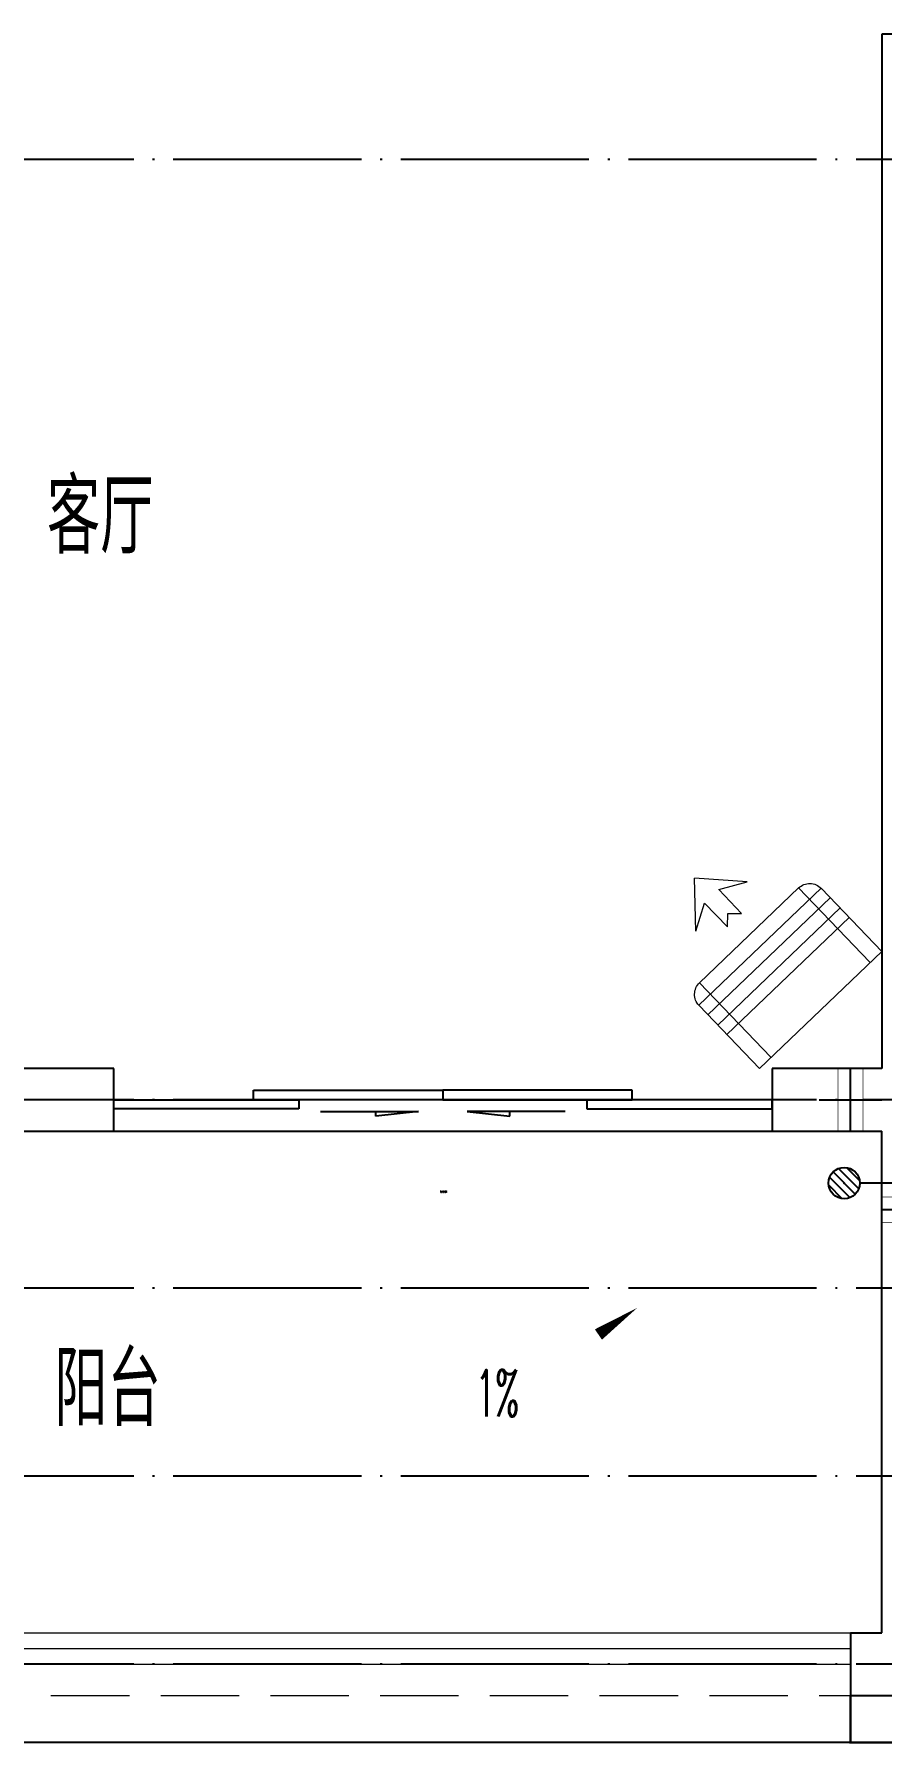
# Model space of a CAD drawing. Extents: x 27938 to 1507990, y 110129 to 923079.
# Drawn here: x 871613 to 874317, y 363570 to 369024 of the extents above; entities that cross this region are included whole.
import ezdxf

# ---------------------------------------------------------------- set-up
doc = ezdxf.new("R2010")
doc.units = 0
doc.header["$LTSCALE"] = 1000
doc.header["$MEASUREMENT"] = 0
doc.linetypes.add('DASH', pattern=[0.35, 0.25, -0.1])
doc.linetypes.add('DOTE', pattern=[2.42, 2, -0.2, 0.02, -0.2])
for name, color, linetype in [('DOTE', 1, 'Continuous'), ('LVTRY', 6, 'Continuous'), ('PUB_TEXT', 4, 'Continuous'), ('VPIPE-凝结', 150, 'N'), ('WALL', 9, 'Continuous'), ('WINDOW', 4, 'Continuous'), ('WINDOW_TEXT', 7, 'Continuous'), ('机电标识类', 1, 'Continuous'), ('看线', 251, 'Continuous')]:
    doc.layers.add(name, color=color, linetype=linetype)
for name, color, linetype, lineweight in [('平面-排水沟', 86, 'Continuous', 15), ('平面-栏杆', 135, 'Continuous', 15), ('平面-看线', 45, 'Continuous', 15), ('平面-空调室内机', 176, 'Continuous', 9), ('平面-空调预留孔', 173, 'Continuous', 15), ('空调', 76, 'Continuous', 13)]:
    doc.layers.add(name, color=color, linetype=linetype, lineweight=lineweight)
doc.styles.add('_TCH_DIM', font='SIMPLEX.shx', dxfattribs={"width": 0.7, "bigfont": 'GBCBIG.shx'})
doc.styles.add('_TCH_WINDOW', font='SIMPLEX.shx', dxfattribs={"width": 0.7, "height": 3.5, "bigfont": 'GBCBIG.shx'})
doc.styles.get("Standard").update_dxf_attribs({"font": 'gbenor.shx', "bigfont": 'gbcbig.shx'})
doc.linetypes.add('N', pattern='A,3,-0.2,["N",Standard,S=0.25,R=0,X=-0.1,Y=-0.115],-0.2', length=3.4)

# ---------------------------------------------------------------- blocks, each defined once
blk = doc.blocks.new('GDGDGDSDA')
at = {"layer": 'DOTE', "color": 0, "linetype": 'DOTE', "ltscale": 0.3}
for p, q in [((471334.8, 366358.3), (417334.8, 366358.3)), ((471334.8, 363358.3), (417334.8, 363358.3)), ((471334.8, 362758.3), (417334.8, 362758.3)), ((471334.8, 362158.3), (417334.8, 362158.3)), ((471334.8, 361558.3), (417334.8, 361558.3))]:
    blk.add_line(p, q, dxfattribs=at)
blk = doc.blocks.new('$lvtry$00000171')
at = {"color": 0}
for p, q in [((-74.2, 10.6), (-10.6, 74.2)), ((-69.8, -27.4), (27.4, 69.8)), ((-53, -53), (53, 53)), ((-27.4, -69.8), (69.8, 27.4)), ((10.6, -74.2), (74.2, -10.6))]:
    blk.add_line(p, q, dxfattribs=at)
blk.add_circle((0, 0), 75, dxfattribs=at)
blk.add_point((0, 0), dxfattribs=at)
blk = doc.blocks.new('dasdasf1sa2f31as32f')
for p, q in [((-116, 585.6), (43.3, 640.5)), ((82.7, 476.6), (43.3, 640.5)), ((-22.8, 585.5), (-116, 585.6)), ((-22.8, 585.5), (-73.4, 493.2)), ((32.4, 555.1), (-18.1, 462.9)), ((82.7, 476.6), (32.4, 555.1)), ((-473.5, 259.7), (-339.5, 504)), ((-269.8, 524.3), (-427.7, 236.5)), ((134.6, 245.5), (-338.8, 505.1)), ((-269.8, 524.3), (113.7, 314)), ((-31.3, 504.4), (-73.4, 493.2)), ((-18.1, 462.9), (-31.3, 504.4)), ((114.7, 208.4), (-359.1, 468.2)), ((72.3, 131.9), (-401.1, 391.6)), ((92.6, 168.8), (-380.9, 428.5)), ((113.7, 314), (-44.2, 26.2)), ((0, 0), (-473.5, 259.7)), ((134, 244.4), (0, 0))]:
    blk.add_line(p, q)
for centre, start, end in [((-294.5, 479.4), 61.2593, 151.2593), ((89, 269), 331.2593, 61.2593)]:
    blk.add_arc(centre, 51.3, start, end)
blk = doc.blocks.new('dongkong')
blk.add_wipeout([(-603756, 210771), (-603756, 210570.8), (-603836, 210570.8), (-603836, 210771)])
at = {"layer": '机电标识类', "color": 250, "linetype": 'DASH', "ltscale": 400}
for p, q in [((-603796, 210771), (-603796, 210570.8)), ((-603896, 210670.7), (-603696, 210670.7))]:
    blk.add_line(p, q, dxfattribs=at)
at = {"layer": '空调', "color": 6, "linetype": 'DASH', "const_width": 2}
blk.add_lwpolyline([(-603756, 210771), (-603756, 210570.8), (-603836, 210570.8), (-603836, 210771)], close=True, dxfattribs=at)
blk = doc.blocks.new('GDGDRGDGDRGDR')
at = {"layer": '平面-空调室内机', "ltscale": 0.3, "xscale": -1, "rotation": 270}
blk.add_blockref('dongkong', (256445.9, 1046278.1), dxfattribs=at)
at = {"layer": '平面-空调预留孔', "xscale": -1, "rotation": 15.00000000331026}
blk.add_blockref('dasdasf1sa2f31as32f', (466626.3, 442932.1), dxfattribs=at)
at = {"layer": '平面-空调室内机', "ltscale": 0.3, "xscale": -1, "rotation": 180}
blk.add_blockref('dongkong', (1070712.6, 653502.9), dxfattribs=at)
blk = doc.blocks.new('$DorLib2D$00000138')
at = {"color": 0, "linetype": 'Continuous'}
for p, q in [((-0.2875, 0), (-0.2875, 0.1538)), ((-0.2875, 0.1538), (0, 0.1538)), ((0, 0.1538), (0, 0)), ((0.2875, 0.1538), (0, 0.1538)), ((0.2875, 0), (0.2875, 0.1538)), ((-0.5, -0.1399), (-0.5, 0)), ((-0.5, 0), (-0.2188, 0)), ((0, 0), (-0.2875, 0)), ((-0.2188, 0), (-0.2188, -0.1399)), ((0, 0), (0.2875, 0)), ((0.2188, 0), (0.2188, -0.1399)), ((0.5, 0), (0.2188, 0)), ((0.5, 0), (0.5, -0.1946)), ((0.5, -0.1399), (0.5, 0)), ((-0.2188, -0.1399), (-0.5, -0.1399)), ((0.2188, -0.1399), (0.5, -0.1399)), ((-0.1857, -0.186), (-0.037, -0.186)), ((-0.037, -0.186), (-0.1019, -0.2583)), ((-0.1019, -0.2583), (-0.1019, -0.186)), ((0.1857, -0.186), (0.037, -0.186)), ((0.037, -0.186), (0.1019, -0.2583)), ((0.1019, -0.2583), (0.1019, -0.186))]:
    blk.add_line(p, q, dxfattribs=at)

msp = doc.modelspace()

# ---------------------------------------------------------------- linework, layer by layer
at = {"color": 8, "const_width": 8}
msp.add_lwpolyline([(875366.6, 363723.7), (875366.6, 363573.7), (874216.6, 363573.7), (874216.6, 363723.7)], dxfattribs=at)
at = {"layer": 'VPIPE-凝结', "color": 8, "ltscale": 0.1}
msp.add_line((874586.6, 365358.7), (874246.6, 365358.7), dxfattribs=at)
at = {"layer": 'WALL', "color": 8}
for p, q in [((874516.6, 369023.7), (874316.6, 369023.7)), ((874216.6, 363723.7), (874416.6, 363723.7))]:
    msp.add_line(p, q, dxfattribs=at)
at = {"layer": '平面-栏杆', "color": 8}
for points in [[(869566.6, 363873.7), (874216.6, 363873.7)], [(869566.6, 363823.7), (874216.6, 363823.7)]]:
    msp.add_lwpolyline(points, dxfattribs=at)
at = {"layer": '平面-看线', "color": 8}
msp.add_lwpolyline([(869566.6, 363923.7), (874216.6, 363923.7)], dxfattribs=at)
at = {"layer": '平面-看线', "color": 8, "linetype": 'DASH'}
msp.add_lwpolyline([(869566.6, 363723.7), (874216.6, 363723.7)], dxfattribs=at)
at = {"layer": '看线', "color": 8, "ltscale": 0.5}
msp.add_lwpolyline([(874216.6, 363573.7), (869566.6, 363573.7)], dxfattribs=at)

# ---------------------------------------------------------------- block references
at = {"layer": 'DOTE', "color": 169}
msp.add_blockref('GDGDGDSDA', (408581.8, 2265.4), dxfattribs=at)
at = {"layer": 'LVTRY', "color": 8, "xscale": 0.6666666667107825, "yscale": 0.6666666667107825, "rotation": 269.9999999939778}
msp.add_blockref('$lvtry$00000171', (874196.6, 365358.7), dxfattribs=at)

# ---------------------------------------------------------------- texts
at = {"layer": 'PUB_TEXT', "color": 8}
msp.add_text('客厅', height=236.31, dxfattribs=at).set_placement((871653.6, 367366.2))

# ---------------------------------------------------------------- next in the draw order: block references
at = {"color": 8}
msp.add_blockref('GDGDRGDGDRGDR', (407300, -77208.4), dxfattribs=at)

# ---------------------------------------------------------------- next in the draw order: linework, layer by layer
at = {"layer": 'WALL', "color": 8}
for p, q in [((874316.6, 369023.7), (874316.6, 365723.7)), ((871866.6, 365723.7), (871066.7, 365723.7)), ((871866.6, 365523.7), (871866.6, 365723.7)), ((874316.6, 365723.7), (873966.6, 365723.7)), ((873966.6, 365723.7), (873966.6, 365523.7)), ((871066.7, 365523.7), (871866.6, 365523.7)), ((873966.6, 365523.7), (874316.6, 365523.7)), ((874316.6, 363923.7), (874316.6, 365523.7)), ((874216.6, 363923.7), (874316.6, 363923.7)), ((874216.6, 363923.7), (874216.6, 363723.7))]:
    msp.add_line(p, q, dxfattribs=at)
at = {"layer": 'WINDOW', "color": 8}
msp.add_line((871866.6, 365523.7), (873966.6, 365523.7), dxfattribs=at)
at = {"layer": '平面-排水沟', "color": 8}
msp.add_lwpolyline([(873181.3, 364716.6, 0, 0, 0), (873536.4, 364960.4, 0, 40, 0), (873412.7, 364875.5, 0, 0, 0)], format="xyseb", dxfattribs=at)

# ---------------------------------------------------------------- next in the draw order: block references
at = {"layer": 'WINDOW', "color": 8}
ref = msp.add_blockref('$DorLib2D$00000138', (872916.6, 365623.7), dxfattribs=dict(at, xscale=2100, yscale=200, zscale=2100, rotation=1.055716874123975e-09))
ref.add_attrib('A', 'TLM2123', (872907.5, 365328.2), dxfattribs={"layer": 'WINDOW_TEXT', "color": 8, "ltscale": 0.5, "height": 5.95, "rotation": 0, "style": '_TCH_WINDOW', "width": 0.494118})

# ---------------------------------------------------------------- next in the draw order: texts
at = {"layer": 'PUB_TEXT', "color": 8}
msp.add_text('阳台', height=236.31, dxfattribs=at).set_placement((871677.1, 364583))
at = {"layer": '平面-排水沟', "color": 7, "style": '_TCH_DIM', "width": 0.494118}
msp.add_text('1%', height=148.75, dxfattribs=at).set_placement((873021, 364613.9))

doc.saveas('drawing.dxf')
